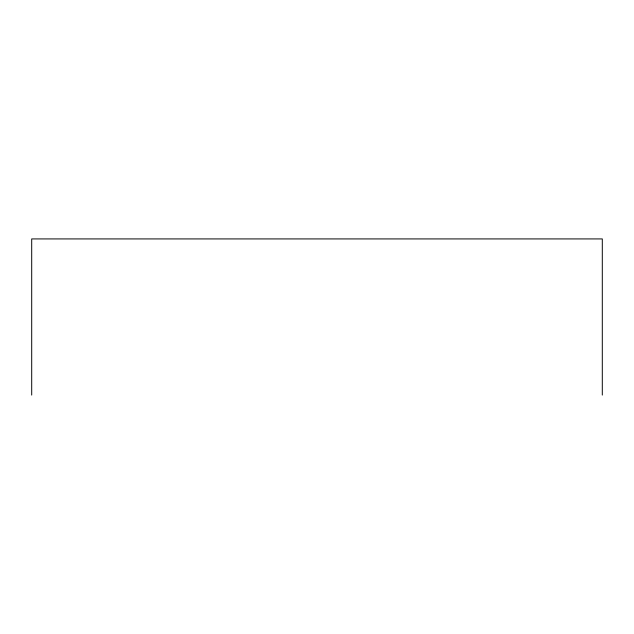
<?xml version="1.0" encoding="UTF-8"?>
<svg xmlns="http://www.w3.org/2000/svg" width="634" height="634" viewBox="0 0 634 634"><rect width="100%" height="100%" fill="white"/><g stroke="black" fill="none" stroke-linecap="round" stroke-linejoin="round"><path stroke-width="0.95" d="M602.3 395.077L602.3 238.923L31.7 238.923L31.7 395.077"/></g></svg>
